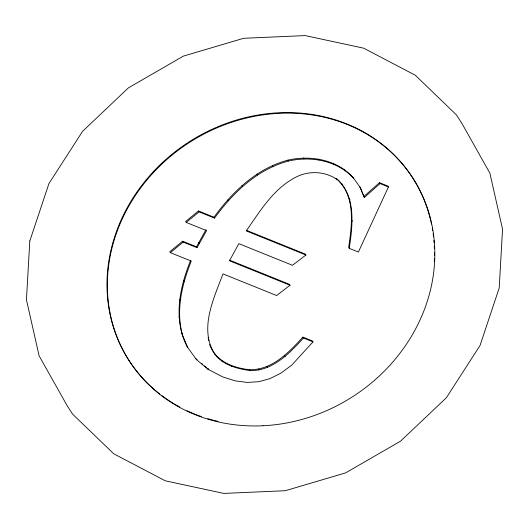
<?xml version="1.0" encoding="UTF-8"?>
<svg xmlns="http://www.w3.org/2000/svg" width="529" height="529" viewBox="0 0 529 529"><rect width="100%" height="100%" fill="white"/><g stroke="black" fill="none" stroke-linecap="round" stroke-linejoin="round"><path stroke-width="0.79" d="M181.533 332.761L187.795 347.705L187.22 346.806C172.923 319.562 179.615 287.293 190.698 260.195M182.108 333.66C175.919 309.234 182.121 283.921 191.273 261.088L170.345 252.644L169.769 251.744L182.624 241.204L196.477 246.798L197.053 247.698L206.555 230.618L186.215 222.411L185.639 221.512L198.494 210.978L213.974 217.221L214.549 218.12C233.018 192.609 257.352 169.28 288.563 161.021C311.25 155.857 337.581 160.532 353.65 178.385L353.074 177.486C337.006 159.639 310.675 154.957 287.988 160.128C256.777 168.381 232.443 191.716 213.974 217.221M349.239 248.359C352.777 224.891 356.341 195.472 336.094 178.352C355.984 195.128 352.023 224.534 348.664 247.466L349.239 248.359L358.378 252.049L388.431 186.975L387.863 186.076L379.458 182.684L363.78 196.557L364.355 197.449L380.034 183.583L388.431 186.975M196.477 246.798L205.979 229.725M209.603 344.465C215.601 361.327 233.077 367.88 249.503 369.718C271.926 370.207 288.927 352.446 302.892 337.118L312.434 340.967L313.009 341.866L291.691 365.208L280.873 373.157L269.949 378.638L258.76 381.707L247.149 382.434L235.107 380.827L222.643 376.879L208.062 369.315L196.444 359.588L187.22 346.806M214.331 353.346C222.438 365.083 236.787 368.587 250.078 370.617C272.501 371.1 289.502 353.346 303.467 338.011L313.009 341.866M186.215 222.411L199.069 211.871L214.549 218.12M170.345 252.644L183.199 242.103L197.053 247.698M246.421 230.32L305.345 254.105L305.921 255.004L292.477 265.3L238.83 243.651L229.474 260.784L290.051 285.237L276.607 295.532L222.96 273.883C213.842 298.475 198.673 329.137 214.906 354.238M305.921 255.004L246.236 230.909C260.804 210.099 274.862 186.32 299.156 175.628C311.376 170.708 325.692 171.826 336.669 179.245M229.659 260.195L289.475 284.337L290.051 285.237M208.948 369.176L207.487 368.415L208.062 369.315M195.869 358.695L197.092 359.713M201.377 363.297L202.594 364.322M204.432 365.856L206.879 367.906M353.074 177.486L360.52 187.927L364.355 197.449M379.458 182.684L380.034 183.583M360.52 187.927L359.945 187.028L363.489 195.823M343.949 169.181L344.524 170.073M333.343 163.355L333.918 164.255M341.899 183.742L342.475 184.641M349.497 199.01L350.072 199.909M318.478 159.031L319.053 159.93M351.759 220.249L352.334 221.148M303.362 157.953L303.937 158.852M287.988 160.128L288.563 161.021M272.356 165.551L272.931 166.443M256.896 174.061L257.471 174.96M242.004 185.514L242.58 186.406M227.701 199.896L228.277 200.795M302.892 337.118L303.467 338.011M198.494 210.978L199.069 211.871M284.542 355.891L285.118 356.791M198.725 242.52L199.301 243.419M267.039 366.61L267.614 367.503M182.624 241.204L183.199 242.103M258.383 369.057L258.959 369.956M249.503 369.718L250.078 370.617M183.53 280.601L184.105 281.494M231.074 365.678L231.649 366.571M221.492 360.414L222.068 361.307M179.615 299.493L180.191 300.393M178.947 316.884L179.523 317.784M208.122 337.601L208.783 340.65M416.819 184.733A168.691 151.056 -32.7 0 1 430.791 220.91M430.97 221.697A168.691 151.056 -32.7 0 1 431.485 224.071M432.259 228.072A168.691 151.056 -32.7 0 1 432.662 230.499M433.145 233.758A168.691 151.056 -32.7 0 1 433.456 236.212M433.886 240.331A168.691 151.056 -32.7 0 1 434.084 242.818M434.283 246.13A168.691 151.056 -32.7 0 1 434.388 248.623M434.461 252.783A168.691 151.056 -32.7 0 1 434.448 255.276M434.369 258.588A168.691 151.056 -32.7 0 1 434.256 261.068M218.107 421.368A168.691 151.056 -32.7 0 1 207.699 418.631M201.39 416.587A168.691 151.056 -32.7 0 1 186.962 410.702M179.721 407.052A168.691 151.056 -32.7 0 1 161.715 395.52M159.765 394.026A168.691 151.056 -32.7 0 1 171.608 154.567A168.691 151.056 -32.7 0 1 416.416 184.019M29.796 241.019L26.45 299.791L39.133 355.865L66.991 405.412L72.572 414.108L113.695 453.763L165.286 480.808L223.827 493.412L285.329 490.714L345.609 472.893L400.546 441.166L446.403 397.696L480.054 345.45L499.204 287.981L502.55 229.209L489.867 173.135L462.009 123.588L456.428 114.892L415.305 75.237L363.714 48.192L305.173 35.588L243.671 38.286L183.391 56.107L128.454 87.834L82.597 131.304L48.946 183.55L29.796 241.019M262.953 425.759A168.691 151.056 -32.7 0 0 416.792 184.608A168.691 151.056 -32.7 0 0 133.533 198.296A168.691 151.056 -32.7 0 0 262.953 425.759"/></g></svg>
